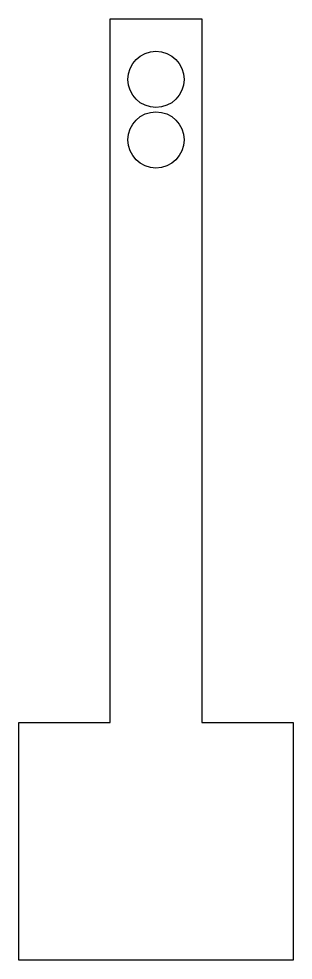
# Model space of a CAD drawing. Header units: millimetres. Extents: x -10.5 to 10.5, y -36 to 36.
import ezdxf

# ---------------------------------------------------------------- set-up
doc = ezdxf.new("R2010")
doc.units = ezdxf.units.MM
doc.layers.get('0').update_dxf_attribs({"linetype": 'CONTINUOUS'})

msp = doc.modelspace()

# ---------------------------------------------------------------- linework, layer by layer
msp.add_lwpolyline([(3.5, 36), (3.5, -17.826), (10.5, -17.826), (10.5, -36), (-10.5, -36), (-10.5, -17.826), (-3.5, -17.826), (-3.5, 36)], close=True)
for centre in [(0, 31.37), (0, 26.74)]:
    msp.add_circle(centre, 2.15)

doc.saveas('drawing.dxf')
